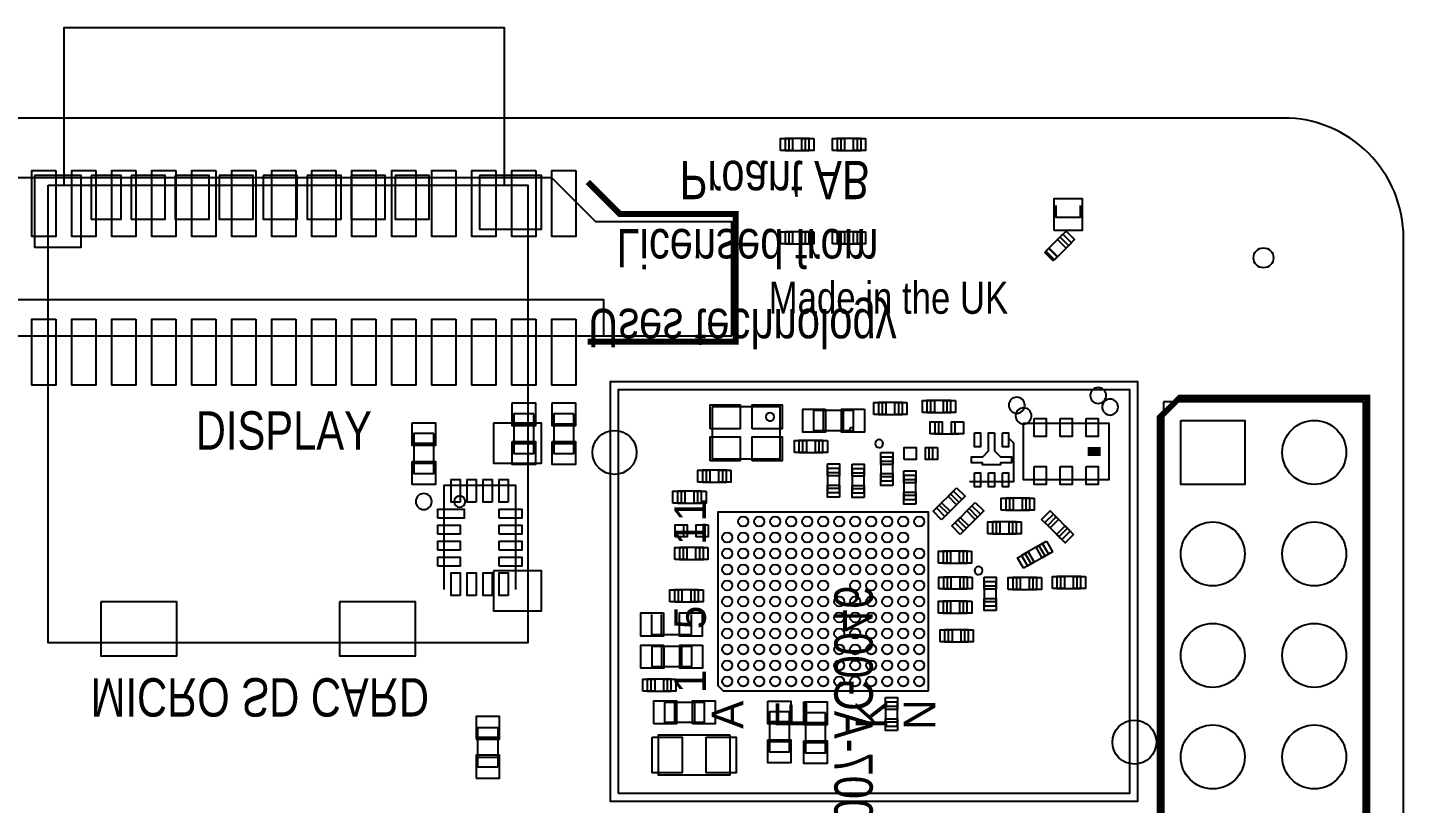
# Model space of a CAD drawing. Extents: x 2 to 217, y -24 to 87.
# Drawn here: x 104.83 to 139.24, y 67.84 to 87.27 of the extents above; entities that cross this region are included whole.
import ezdxf
from ezdxf.enums import TextEntityAlignment as Align

# ---------------------------------------------------------------- set-up
doc = ezdxf.new("R2010")
doc.units = 0
for name, color, linetype in [('BOARD_OUTLINE', 85, 'CONTINUOUS'), ('PARTS_BOTTOM', 12, 'CONTINUOUS'), ('PARTS_TOP', 30, 'CONTINUOUS'), ('PINS_BOTTOM', 5, 'CONTINUOUS'), ('PINS_TOP', 1, 'CONTINUOUS'), ('SILK_BOTTOM', 85, 'CONTINUOUS'), ('SILK_TOP', 2, 'CONTINUOUS')]:
    doc.layers.add(name, color=color, linetype=linetype)

msp = doc.modelspace()

# ---------------------------------------------------------------- linework, layer by layer
at = {"layer": 'BOARD_OUTLINE'}
msp.add_lwpolyline([(83.242642, 82), (83.242642, 3, 0.414214), (86.242642, 0), (136.242642, 0, 0.414214), (139.242642, 3), (139.242642, 82, 0.414214), (136.242642, 85), (86.242642, 85, 0.414214)], format="xyb", close=True, dxfattribs=at)
at = {"layer": 'PARTS_BOTTOM'}
for points in [[(105.752642, 83.315), (105.752642, 87.265), (116.752642, 87.265), (116.752642, 83.315)], [(105.352642, 83.315), (117.342642, 83.315), (117.342642, 71.865), (105.352642, 71.865), (105.352642, 83.315)], [(116.592642, 68.75), (116.092642, 68.75), (116.092642, 69.75), (116.592642, 69.75), (116.592642, 68.75)], [(116.092642, 69.5), (116.592642, 69.5)], [(116.092642, 69), (116.592642, 69)]]:
    msp.add_lwpolyline(points, dxfattribs=at)
msp.add_lwpolyline([(125.442642, 77.15, 1), (125.442642, 77.25, 1), (125.442642, 77.15)], format="xyb", dxfattribs=at)
at = {"layer": 'PARTS_TOP'}
for points in [[(123.781542, 84.19), (124.381542, 84.19), (124.381542, 84.49), (123.781542, 84.49), (123.781542, 84.19)], [(123.881542, 84.19), (123.881542, 84.49)], [(124.281542, 84.49), (124.281542, 84.19)], [(125.077842, 84.19), (125.677842, 84.19), (125.677842, 84.49), (125.077842, 84.49), (125.077842, 84.19)], [(125.177842, 84.19), (125.177842, 84.49)], [(125.577842, 84.49), (125.577842, 84.19)], [(122.442642, 79.55), (122.442642, 82.4), (119.042642, 82.4), (117.942642, 83.5), (104.542642, 83.5), (103.392642, 82.35), (100.042642, 82.35), (100.042642, 79.55), (122.442642, 79.55)], [(131.155642, 82.81), (131.155642, 82.51), (130.555642, 82.51), (130.555642, 82.81)], [(124.380042, 82.15), (123.780042, 82.15), (123.780042, 81.85), (124.380042, 81.85), (124.380042, 82.15)], [(123.880042, 81.85), (123.880042, 82.15)], [(124.280042, 82.15), (124.280042, 81.85)], [(125.676342, 82.15), (125.076342, 82.15), (125.076342, 81.85), (125.676342, 81.85), (125.676342, 82.15)], [(125.176342, 81.85), (125.176342, 82.15)], [(125.576342, 82.15), (125.576342, 81.85)], [(130.724742, 82.0886), (130.300542, 81.6643), (130.512642, 81.4522), (130.936942, 81.8765), (130.724742, 82.0886)], [(130.654042, 82.0179), (130.866142, 81.8057)], [(130.583342, 81.5229), (130.371242, 81.735)], [(119.242642, 79.55), (119.242642, 80.45), (103.242642, 80.45), (103.242642, 79.55)], [(121.952842, 77.77), (121.952842, 76.47), (123.652542, 76.47), (123.652542, 77.77), (121.952842, 77.77)], [(126.710342, 77.8781), (126.110442, 77.878), (126.110442, 77.578), (126.710342, 77.578), (126.710342, 77.8781)], [(126.210342, 77.578), (126.210342, 77.878)], [(126.610342, 77.878), (126.610342, 77.578)], [(127.926642, 77.9297), (127.326642, 77.9297), (127.326642, 77.6297), (127.926642, 77.6297), (127.926642, 77.9297)], [(127.426642, 77.6297), (127.426642, 77.9297)], [(127.826642, 77.9297), (127.826642, 77.6297)], [(133.242642, 77.9), (133.242642, 27.1), (138.242642, 27.1), (138.242642, 77.9), (133.242642, 77.9)], [(117.492642, 77.6), (116.992642, 77.6), (116.992642, 76.6), (117.492642, 76.6), (117.492642, 77.6)], [(118.492642, 77.6), (117.992642, 77.6), (117.992642, 76.6), (118.492642, 76.6), (118.492642, 77.6)], [(125.491042, 77.176), (125.491042, 77.676), (124.491042, 77.676), (124.491042, 77.176), (125.491042, 77.176)], [(124.741042, 77.176), (124.741042, 77.676)], [(125.241042, 77.176), (125.241042, 77.676)], [(114.992642, 77.1), (114.492642, 77.1), (114.492642, 76.1), (114.992642, 76.1), (114.992642, 77.1)], [(116.992642, 77.35), (117.492642, 77.35)], [(117.992642, 77.35), (118.492642, 77.35)], [(127.522642, 77.398), (127.522642, 77.098)], [(127.522642, 77.098), (128.122642, 77.098)], [(127.622642, 77.098), (127.622642, 77.398)], [(128.022642, 77.398), (128.022642, 77.098)], [(129.732642, 77.355), (129.732642, 75.955), (131.882642, 75.955), (131.882642, 77.355), (129.732642, 77.355)], [(114.992642, 76.85), (114.492642, 76.85)], [(116.992642, 76.85), (117.492642, 76.85)], [(117.992642, 76.85), (118.492642, 76.85)], [(124.125542, 76.6281), (124.725642, 76.6281), (124.725642, 76.928), (124.125642, 76.9281), (124.125542, 76.6281)], [(124.225542, 76.6281), (124.225642, 76.9281)], [(124.625542, 76.9281), (124.625642, 76.6281)], [(127.371142, 76.7514), (127.371142, 76.4514)], [(127.471142, 76.4514), (127.471042, 76.7514)], [(129.367642, 76.995), (129.492642, 76.87), (129.492642, 75.895), (128.392642, 75.895)], [(126.170342, 76.5154), (126.170342, 75.9154), (126.470342, 75.9154), (126.470342, 76.5154), (126.170342, 76.5154)], [(126.170342, 76.4154), (126.470342, 76.4154)], [(114.992642, 76.35), (114.492642, 76.35)], [(122.309642, 76.185), (121.709642, 76.185), (121.709642, 75.885), (122.309642, 75.885), (122.309642, 76.185)], [(121.809642, 75.885), (121.809642, 76.185)], [(122.209642, 76.185), (122.209642, 75.885)], [(125.139642, 75.626), (125.139642, 76.226), (124.839642, 76.226), (124.839642, 75.626), (125.139642, 75.626)], [(124.839642, 76.126), (125.139642, 76.126)], [(125.752642, 75.618), (125.752642, 76.218), (125.452642, 76.218), (125.452642, 75.618), (125.752642, 75.618)], [(125.452642, 76.118), (125.752642, 76.118)], [(127.050542, 75.4527), (127.050542, 76.0526), (126.750542, 76.0527), (126.750542, 75.4526), (127.050542, 75.4527)], [(117.042642, 73.2001), (117.042642, 75.7999), (115.242642, 75.7999), (115.242642, 73.2001)], [(125.139642, 75.726), (124.839642, 75.726)], [(125.752642, 75.718), (125.452642, 75.718)], [(126.470342, 76.0154), (126.170342, 76.0154)], [(126.750542, 75.9527), (127.050542, 75.9526)], [(121.687642, 75.664), (121.087642, 75.664), (121.087642, 75.364), (121.687642, 75.364), (121.687642, 75.664)], [(121.187642, 75.364), (121.187642, 75.664)], [(121.587642, 75.664), (121.587642, 75.364)], [(127.050542, 75.5527), (126.750642, 75.5527)], [(127.773242, 75.028), (128.197542, 75.4523), (127.985442, 75.6644), (127.561142, 75.2401), (127.773242, 75.028)], [(127.914742, 75.5937), (128.126842, 75.3816)], [(129.895942, 75.488), (129.295942, 75.488), (129.295942, 75.188), (129.895942, 75.188), (129.895942, 75.488)], [(129.395942, 75.188), (129.395942, 75.488)], [(129.795942, 75.488), (129.795942, 75.188)], [(127.367042, 70.666), (127.367042, 75.136), (122.097042, 75.136), (122.097042, 70.8006), (122.231642, 70.666), (127.367042, 70.666)], [(127.843942, 75.0987), (127.631842, 75.3108)], [(128.239642, 74.6601), (128.663942, 75.0843), (128.451842, 75.2965), (128.027542, 74.8722), (128.239642, 74.6601)], [(128.381142, 75.2258), (128.593242, 75.0136)], [(130.910542, 74.6609), (130.486242, 75.0853), (130.274142, 74.8731), (130.698342, 74.4489), (130.910542, 74.6609)], [(130.344842, 74.8023), (130.556942, 75.0146)], [(121.242342, 74.5167), (121.242342, 74.8167)], [(128.310342, 74.7308), (128.098242, 74.9429)], [(129.565642, 74.8937), (128.965642, 74.8937), (128.965642, 74.5937), (129.565642, 74.5937), (129.565642, 74.8937)], [(129.065642, 74.5937), (129.065642, 74.8937)], [(129.465642, 74.8937), (129.465642, 74.5937)], [(130.839842, 74.7316), (130.627642, 74.5196)], [(129.843542, 73.7889), (130.363242, 74.0889), (130.213242, 74.3487), (129.693542, 74.0487), (129.843542, 73.7889)], [(121.734642, 74.2477), (121.134642, 74.2477), (121.134642, 73.9477), (121.734642, 73.9477), (121.734642, 74.2477)], [(121.234642, 73.9477), (121.234642, 74.2477)], [(121.634642, 74.2477), (121.634642, 73.9477)], [(127.727842, 73.86), (128.327842, 73.86), (128.327842, 74.16), (127.727842, 74.16), (127.727842, 73.86)], [(127.827842, 73.86), (127.827842, 74.16)], [(128.227842, 74.16), (128.227842, 73.86)], [(129.930142, 73.8389), (129.780142, 74.0987)], [(130.126642, 74.2987), (130.276642, 74.0389)], [(128.337642, 73.5125), (127.737642, 73.5125), (127.737642, 73.2125), (128.337642, 73.2125), (128.337642, 73.5125)], [(127.837642, 73.2125), (127.837642, 73.5125)], [(128.237642, 73.5125), (128.237642, 73.2125)], [(128.752642, 73.39), (128.752642, 72.79), (129.052642, 72.79), (129.052642, 73.39), (128.752642, 73.39)], [(129.473642, 73.202), (130.073642, 73.202), (130.073642, 73.502), (129.473642, 73.502), (129.473642, 73.202)], [(129.573642, 73.202), (129.573642, 73.502)], [(129.973642, 73.502), (129.973642, 73.202)], [(130.576642, 73.222), (131.176642, 73.222), (131.176642, 73.522), (130.576642, 73.522), (130.576642, 73.222)], [(130.676642, 73.222), (130.676642, 73.522)], [(131.076642, 73.522), (131.076642, 73.222)], [(121.614642, 73.1917), (121.014642, 73.1917), (121.014642, 72.8917), (121.614642, 72.8917), (121.614642, 73.1917)], [(121.114642, 72.8917), (121.114642, 73.1917)], [(121.514642, 73.1917), (121.514642, 72.8917)], [(128.752642, 73.29), (129.052642, 73.29)], [(127.729642, 72.6073), (128.329642, 72.6073), (128.329642, 72.9073), (127.729642, 72.9073), (127.729642, 72.6073)], [(127.829642, 72.6073), (127.829642, 72.9073)], [(128.229642, 72.9073), (128.229642, 72.6073)], [(129.052642, 72.89), (128.752642, 72.89)], [(120.436642, 72.573), (120.436642, 72.073), (121.436642, 72.073)], [(120.686642, 72.073), (120.686642, 72.573)], [(121.436642, 72.073), (121.436642, 72.573)], [(127.768542, 71.8916), (128.368542, 71.8916), (128.368542, 72.1916), (127.768542, 72.1916), (127.768542, 71.8916)], [(127.868542, 71.8916), (127.868542, 72.1916)], [(128.268542, 72.1916), (128.268542, 71.8916)], [(121.442642, 71.27), (121.442642, 71.77), (120.442642, 71.77), (120.442642, 71.27), (121.442642, 71.27)], [(120.692642, 71.27), (120.692642, 71.77)], [(121.192642, 71.27), (121.192642, 71.77)], [(120.931642, 70.953), (120.331642, 70.953), (120.331642, 70.653), (120.931642, 70.653), (120.931642, 70.953)], [(120.431642, 70.653), (120.431642, 70.953)], [(120.831642, 70.953), (120.831642, 70.653)], [(120.761842, 70.3756), (120.761842, 69.8756), (121.761842, 69.8756), (121.761842, 70.3756), (120.761842, 70.3756)], [(121.011842, 70.3756), (121.011842, 69.8756)], [(121.511842, 70.3756), (121.511842, 69.8756)], [(126.291642, 70.382), (126.291642, 69.782), (126.591642, 69.782), (126.591642, 70.382), (126.291642, 70.382)], [(126.291642, 70.282), (126.591642, 70.282)], [(123.885442, 70.1348), (123.385442, 70.1348), (123.385442, 69.1348), (123.885442, 69.1348), (123.885442, 70.1348)], [(123.885442, 69.8848), (123.385442, 69.8848)], [(124.786642, 70.116), (124.286642, 70.116), (124.286642, 69.116), (124.786642, 69.116), (124.786642, 70.116)], [(124.786642, 69.866), (124.286642, 69.866)], [(126.591642, 69.882), (126.291642, 69.882)], [(122.402742, 69.558), (120.602942, 69.558), (120.602942, 68.5578), (122.402742, 68.5578), (122.402742, 69.558)], [(123.885442, 69.3848), (123.385442, 69.3848)], [(124.786642, 69.366), (124.286642, 69.366)]]:
    msp.add_lwpolyline(points, dxfattribs=at)
for points in [[(119.402642, 67.9), (132.602642, 67.9), (132.602642, 78.4), (119.402642, 78.4)], [(132.601642, 78.395), (119.402642, 78.395), (119.402642, 67.901), (132.601642, 67.901)], [(119.602642, 68.1), (132.402642, 68.1), (132.402642, 78.2), (119.602642, 78.2)], [(119.602642, 68.1), (132.402642, 68.1), (132.402642, 78.199), (119.602642, 78.199)]]:
    msp.add_lwpolyline(points, close=True, dxfattribs=at)
for points in [[(131.607642, 77.855, 1), (131.607642, 78.255, 1)], [(123.402642, 77.417, 1), (123.402642, 77.623, 1)], [(129.742642, 77.345, 1), (129.742642, 77.745, 1)]]:
    msp.add_lwpolyline(points, format="xyb", close=True, dxfattribs=at)
at = {"layer": 'PARTS_TOP', "const_width": 0.13}
msp.add_lwpolyline([(131.407642, 76.705), (131.407642, 76.605), (131.607642, 76.605), (131.607642, 76.705), (131.407642, 76.705)], dxfattribs=at)
at = {"layer": 'PARTS_TOP'}
msp.add_lwpolyline([(115.642642, 75.2586, 1), (115.642642, 75.5414, 1), (115.642642, 75.2586)], format="xyb", dxfattribs=at)
at = {"layer": 'PINS_BOTTOM'}
for points in [[(105.007642, 83.565), (105.007642, 81.765), (106.177642, 81.765), (106.177642, 83.565)], [(106.427642, 83.565), (106.427642, 82.465), (107.177642, 82.465), (107.177642, 83.565)], [(107.427642, 83.565), (107.427642, 82.465), (108.277642, 82.465), (108.277642, 83.565)], [(108.527642, 83.565), (108.527642, 82.465), (109.377642, 82.465), (109.377642, 83.565)], [(109.627642, 83.565), (109.627642, 82.465), (110.477642, 82.465), (110.477642, 83.565)], [(110.727642, 83.565), (110.727642, 82.465), (111.577642, 82.465), (111.577642, 83.565)], [(111.827642, 83.565), (111.827642, 82.465), (112.677642, 82.465), (112.677642, 83.565)], [(112.927642, 83.565), (112.927642, 82.465), (113.777642, 82.465), (113.777642, 83.565)], [(114.027642, 83.565), (114.027642, 82.465), (114.877642, 82.465), (114.877642, 83.565)], [(116.137642, 83.565), (116.137642, 82.215), (117.687642, 82.215), (117.687642, 83.565)], [(133.672642, 77.43), (135.272642, 77.43), (135.272642, 75.83), (133.672642, 75.83)], [(116.487642, 77.365), (116.487642, 76.365), (117.687642, 76.365), (117.687642, 77.365)], [(116.487642, 73.665), (116.487642, 72.665), (117.687642, 72.665), (117.687642, 73.665)], [(106.667642, 72.89), (106.667642, 71.54), (108.567642, 71.54), (108.567642, 72.89)], [(112.637642, 72.89), (112.637642, 71.54), (114.537642, 71.54), (114.537642, 72.89)], [(116.052642, 69.45), (116.632642, 69.45), (116.632642, 70.02), (116.052642, 70.02)], [(116.052642, 68.48), (116.632642, 68.48), (116.632642, 69.05), (116.052642, 69.05)]]:
    msp.add_lwpolyline(points, close=True, dxfattribs=at)
for centre, radius in [((135.742642, 81.5), 0.25), ((137.012642, 76.63), 0.8), ((119.512642, 76.63), 0.55), ((134.472642, 74.09), 0.8), ((137.012642, 74.09), 0.8), ((134.472642, 71.55), 0.8), ((137.012642, 71.55), 0.8), ((132.512642, 69.38), 0.55), ((134.472642, 69.01), 0.8), ((137.012642, 69.01), 0.8)]:
    msp.add_circle(centre, radius, dxfattribs=at)
at = {"layer": 'PINS_TOP'}
for points in [[(123.666542, 84.19), (123.666542, 84.49), (123.966542, 84.49), (123.966542, 84.19)], [(124.496542, 84.49), (124.496542, 84.19), (124.196542, 84.19), (124.196542, 84.49)], [(124.962842, 84.19), (124.962842, 84.49), (125.262842, 84.49), (125.262842, 84.19)], [(125.792842, 84.49), (125.792842, 84.19), (125.492842, 84.19), (125.492842, 84.49)], [(105.542642, 83.685), (105.542642, 82.035), (104.942642, 82.035), (104.942642, 83.685)], [(106.542642, 83.685), (106.542642, 82.035), (105.942642, 82.035), (105.942642, 83.685)], [(107.542642, 83.685), (107.542642, 82.035), (106.942642, 82.035), (106.942642, 83.685)], [(108.542642, 83.685), (108.542642, 82.035), (107.942642, 82.035), (107.942642, 83.685)], [(109.542642, 83.685), (109.542642, 82.035), (108.942642, 82.035), (108.942642, 83.685)], [(110.542642, 83.685), (110.542642, 82.035), (109.942642, 82.035), (109.942642, 83.685)], [(111.542642, 83.685), (111.542642, 82.035), (110.942642, 82.035), (110.942642, 83.685)], [(112.542642, 83.685), (112.542642, 82.035), (111.942642, 82.035), (111.942642, 83.685)], [(113.542642, 83.685), (113.542642, 82.035), (112.942642, 82.035), (112.942642, 83.685)], [(114.542642, 83.685), (114.542642, 82.035), (113.942642, 82.035), (113.942642, 83.685)], [(115.542642, 83.685), (115.542642, 82.035), (114.942642, 82.035), (114.942642, 83.685)], [(116.542642, 83.685), (116.542642, 82.035), (115.942642, 82.035), (115.942642, 83.685)], [(117.542642, 83.685), (117.542642, 82.035), (116.942642, 82.035), (116.942642, 83.685)], [(118.542642, 83.685), (118.542642, 82.035), (117.942642, 82.035), (117.942642, 83.685)], [(130.505642, 82.185), (130.505642, 82.985), (131.205642, 82.985), (131.205642, 82.185)], [(123.665042, 81.85), (123.665042, 82.15), (123.965042, 82.15), (123.965042, 81.85)], [(124.495042, 82.15), (124.495042, 81.85), (124.195042, 81.85), (124.195042, 82.15)], [(124.961342, 81.85), (124.961342, 82.15), (125.261342, 82.15), (125.261342, 81.85)], [(125.791342, 82.15), (125.791342, 81.85), (125.491342, 81.85), (125.491342, 82.15)], [(130.806142, 82.169932), (131.018274, 81.9578), (130.806142, 81.745668), (130.59401, 81.9578)], [(130.484375, 81.423901), (130.272243, 81.636033), (130.378309, 81.742099), (130.590441, 81.529967)], [(105.542642, 79.965), (105.542642, 78.315), (104.942642, 78.315), (104.942642, 79.965)], [(106.542642, 79.965), (106.542642, 78.315), (105.942642, 78.315), (105.942642, 79.965)], [(107.542642, 79.965), (107.542642, 78.315), (106.942642, 78.315), (106.942642, 79.965)], [(108.542642, 79.965), (108.542642, 78.315), (107.942642, 78.315), (107.942642, 79.965)], [(109.542642, 79.965), (109.542642, 78.315), (108.942642, 78.315), (108.942642, 79.965)], [(110.542642, 79.965), (110.542642, 78.315), (109.942642, 78.315), (109.942642, 79.965)], [(111.542642, 79.965), (111.542642, 78.315), (110.942642, 78.315), (110.942642, 79.965)], [(112.542642, 79.965), (112.542642, 78.315), (111.942642, 78.315), (111.942642, 79.965)], [(113.542642, 79.965), (113.542642, 78.315), (112.942642, 78.315), (112.942642, 79.965)], [(114.542642, 79.965), (114.542642, 78.315), (113.942642, 78.315), (113.942642, 79.965)], [(115.542642, 79.965), (115.542642, 78.315), (114.942642, 78.315), (114.942642, 79.965)], [(116.542642, 79.965), (116.542642, 78.315), (115.942642, 78.315), (115.942642, 79.965)], [(117.542642, 79.965), (117.542642, 78.315), (116.942642, 78.315), (116.942642, 79.965)], [(118.542642, 79.965), (118.542642, 78.315), (117.942642, 78.315), (117.942642, 79.965)], [(116.952642, 77.87), (117.532642, 77.87), (117.532642, 77.3), (116.952642, 77.3)], [(117.952642, 77.87), (118.532642, 77.87), (118.532642, 77.3), (117.952642, 77.3)], [(121.902642, 77.22), (121.902642, 77.82), (122.652642, 77.82), (122.652642, 77.22)], [(122.952642, 77.22), (122.952642, 77.82), (123.702642, 77.82), (123.702642, 77.22)], [(125.995442, 77.578), (125.995442, 77.878), (126.295442, 77.878), (126.295442, 77.578)], [(126.825442, 77.878), (126.825442, 77.578), (126.525442, 77.578), (126.525442, 77.878)], [(127.211642, 77.6297), (127.211642, 77.9297), (127.511642, 77.9297), (127.511642, 77.6297)], [(128.041642, 77.9297), (128.041642, 77.6297), (127.741642, 77.6297), (127.741642, 77.9297)], [(124.791042, 77.716), (124.791042, 77.136), (124.221042, 77.136), (124.221042, 77.716)], [(125.761042, 77.716), (125.761042, 77.136), (125.191042, 77.136), (125.191042, 77.716)], [(130.007642, 77.48), (130.307642, 77.48), (130.307642, 77.03), (130.007642, 77.03)], [(130.657642, 77.48), (130.957642, 77.48), (130.957642, 77.03), (130.657642, 77.03)], [(131.307642, 77.48), (131.607642, 77.48), (131.607642, 77.03), (131.307642, 77.03)], [(133.672642, 77.43), (135.272642, 77.43), (135.272642, 75.83), (133.672642, 75.83)], [(114.452642, 77.37), (115.032642, 77.37), (115.032642, 76.8), (114.452642, 76.8)], [(127.407642, 77.098), (127.407642, 77.398), (127.707642, 77.398), (127.707642, 77.098)], [(128.237642, 77.398), (128.237642, 77.098), (127.937642, 77.098), (127.937642, 77.398)], [(129.017642, 77.12), (129.017642, 76.67), (129.162642, 76.52), (129.442642, 76.52), (129.442642, 76.37), (129.167642, 76.37), (129.167642, 76.32), (128.717642, 76.32), (128.717642, 76.37), (128.442642, 76.37), (128.442642, 76.52), (128.722642, 76.52), (128.867642, 76.67), (128.867642, 77.12)], [(128.517642, 77.12), (128.667642, 77.12), (128.667642, 76.77), (128.517642, 76.77)], [(129.217642, 77.12), (129.367642, 77.12), (129.367642, 76.77), (129.217642, 76.77)], [(116.952642, 76.9), (117.532642, 76.9), (117.532642, 76.33), (116.952642, 76.33)], [(117.952642, 76.9), (118.532642, 76.9), (118.532642, 76.33), (117.952642, 76.33)], [(121.902642, 76.42), (121.902642, 77.02), (122.652642, 77.02), (122.652642, 76.42)], [(122.952642, 76.42), (122.952642, 77.02), (123.702642, 77.02), (123.702642, 76.42)], [(124.010642, 76.6281), (124.010642, 76.9281), (124.310642, 76.9281), (124.310642, 76.6281)], [(124.840642, 76.9281), (124.840642, 76.6281), (124.540642, 76.6281), (124.540642, 76.9281)], [(126.756242, 76.4514), (126.756242, 76.7514), (127.056242, 76.7514), (127.056242, 76.4514)], [(127.586242, 76.7514), (127.586242, 76.4514), (127.286242, 76.4514), (127.286242, 76.7514)], [(114.452642, 76.4), (115.032642, 76.4), (115.032642, 75.83), (114.452642, 75.83)], [(126.170342, 76.6304), (126.470342, 76.6304), (126.470342, 76.3304), (126.170342, 76.3304)], [(121.594642, 75.885), (121.594642, 76.185), (121.894642, 76.185), (121.894642, 75.885)], [(122.424642, 76.185), (122.424642, 75.885), (122.124642, 75.885), (122.124642, 76.185)], [(124.839642, 76.341), (125.139642, 76.341), (125.139642, 76.041), (124.839642, 76.041)], [(125.452642, 76.333), (125.752642, 76.333), (125.752642, 76.033), (125.452642, 76.033)], [(126.470342, 75.8004), (126.170342, 75.8004), (126.170342, 76.1004), (126.470342, 76.1004)], [(126.750542, 76.1676), (127.050542, 76.1676), (127.050542, 75.8676), (126.750542, 75.8676)], [(128.517642, 76.12), (128.667642, 76.12), (128.667642, 75.77), (128.517642, 75.77)], [(128.867642, 76.12), (129.017642, 76.12), (129.017642, 75.77), (128.867642, 75.77)], [(129.217642, 76.12), (129.367642, 76.12), (129.367642, 75.77), (129.217642, 75.77)], [(130.007642, 76.28), (130.307642, 76.28), (130.307642, 75.83), (130.007642, 75.83)], [(130.657642, 76.28), (130.957642, 76.28), (130.957642, 75.83), (130.657642, 75.83)], [(131.307642, 76.28), (131.607642, 76.28), (131.607642, 75.83), (131.307642, 75.83)], [(115.655142, 75.387), (115.430142, 75.387), (115.430142, 75.95), (115.655142, 75.95)], [(116.055142, 75.387), (115.830142, 75.387), (115.830142, 75.95), (116.055142, 75.95)], [(116.455142, 75.387), (116.230142, 75.387), (116.230142, 75.95), (116.455142, 75.95)], [(116.855142, 75.387), (116.630142, 75.387), (116.630142, 75.95), (116.855142, 75.95)], [(125.139642, 75.511), (124.839642, 75.511), (124.839642, 75.811), (125.139642, 75.811)], [(125.752642, 75.503), (125.452642, 75.503), (125.452642, 75.803), (125.752642, 75.803)], [(128.066742, 75.745732), (128.278874, 75.5336), (128.066742, 75.321468), (127.85461, 75.5336)], [(120.972642, 75.364), (120.972642, 75.664), (121.272642, 75.664), (121.272642, 75.364)], [(121.802642, 75.664), (121.802642, 75.364), (121.502642, 75.364), (121.502642, 75.664)], [(127.050542, 75.3376), (126.750542, 75.3376), (126.750542, 75.6376), (127.050542, 75.6376)], [(127.691942, 74.946668), (127.47981, 75.1588), (127.691942, 75.370932), (127.904074, 75.1588)], [(128.533142, 75.377832), (128.745274, 75.1657), (128.533142, 74.953568), (128.32101, 75.1657)], [(129.180942, 75.188), (129.180942, 75.488), (129.480942, 75.488), (129.480942, 75.188)], [(130.010942, 75.488), (130.010942, 75.188), (129.710942, 75.188), (129.710942, 75.488)], [(115.092642, 74.9875), (115.092642, 75.2125), (115.755642, 75.2125), (115.755642, 74.9875)], [(116.629642, 74.9875), (116.629642, 75.2125), (117.192642, 75.2125), (117.192642, 74.9875)], [(130.19281, 74.9544), (130.404942, 75.166532), (130.617074, 74.9544), (130.404942, 74.742268)], [(115.092642, 74.5875), (115.092642, 74.8125), (115.655642, 74.8125), (115.655642, 74.5875)], [(116.629642, 74.5875), (116.629642, 74.8125), (117.192642, 74.8125), (117.192642, 74.5875)], [(121.027342, 74.5167), (121.027342, 74.8167), (121.327342, 74.8167), (121.327342, 74.5167)], [(121.857342, 74.8167), (121.857342, 74.5167), (121.557342, 74.5167), (121.557342, 74.8167)], [(128.158342, 74.578768), (127.94621, 74.7909), (128.158342, 75.003032), (128.370474, 74.7909)], [(128.850642, 74.5937), (128.850642, 74.8937), (129.150642, 74.8937), (129.150642, 74.5937)], [(129.680642, 74.8937), (129.680642, 74.5937), (129.380642, 74.5937), (129.380642, 74.8937)], [(130.991874, 74.5796), (130.779742, 74.367468), (130.56761, 74.5796), (130.779742, 74.791732)], [(115.092642, 74.1875), (115.092642, 74.4125), (115.655642, 74.4125), (115.655642, 74.1875)], [(116.629642, 74.1875), (116.629642, 74.4125), (117.192642, 74.4125), (117.192642, 74.1875)], [(130.312846, 74.406304), (130.462846, 74.146496), (130.203038, 73.996496), (130.053038, 74.256304)], [(115.092642, 73.7875), (115.092642, 74.0125), (115.655642, 74.0125), (115.655642, 73.7875)], [(116.629642, 73.7875), (116.629642, 74.0125), (117.192642, 74.0125), (117.192642, 73.7875)], [(121.019642, 73.9477), (121.019642, 74.2477), (121.319642, 74.2477), (121.319642, 73.9477)], [(121.849642, 74.2477), (121.849642, 73.9477), (121.549642, 73.9477), (121.549642, 74.2477)], [(127.612842, 73.86), (127.612842, 74.16), (127.912842, 74.16), (127.912842, 73.86)], [(128.442842, 74.16), (128.442842, 73.86), (128.142842, 73.86), (128.142842, 74.16)], [(129.744038, 73.731496), (129.594038, 73.991304), (129.853846, 74.141304), (130.003846, 73.881496)], [(115.655142, 73.05), (115.430142, 73.05), (115.430142, 73.613), (115.655142, 73.613)], [(116.055142, 73.05), (115.830142, 73.05), (115.830142, 73.613), (116.055142, 73.613)], [(116.455142, 73.05), (116.230142, 73.05), (116.230142, 73.613), (116.455142, 73.613)], [(116.855142, 73.05), (116.630142, 73.05), (116.630142, 73.613), (116.855142, 73.613)], [(127.622642, 73.2125), (127.622642, 73.5125), (127.922642, 73.5125), (127.922642, 73.2125)], [(128.452642, 73.5125), (128.452642, 73.2125), (128.152642, 73.2125), (128.152642, 73.5125)], [(128.752642, 73.505), (129.052642, 73.505), (129.052642, 73.205), (128.752642, 73.205)], [(129.358642, 73.202), (129.358642, 73.502), (129.658642, 73.502), (129.658642, 73.202)], [(130.188642, 73.502), (130.188642, 73.202), (129.888642, 73.202), (129.888642, 73.502)], [(130.461642, 73.222), (130.461642, 73.522), (130.761642, 73.522), (130.761642, 73.222)], [(131.291642, 73.522), (131.291642, 73.222), (130.991642, 73.222), (130.991642, 73.522)], [(120.899642, 72.8917), (120.899642, 73.1917), (121.199642, 73.1917), (121.199642, 72.8917)], [(121.729642, 73.1917), (121.729642, 72.8917), (121.429642, 72.8917), (121.429642, 73.1917)], [(129.052642, 72.675), (128.752642, 72.675), (128.752642, 72.975), (129.052642, 72.975)], [(120.736642, 72.613), (120.736642, 72.033), (120.166642, 72.033), (120.166642, 72.613)], [(121.706642, 72.613), (121.706642, 72.033), (121.136642, 72.033), (121.136642, 72.613)], [(127.614642, 72.6073), (127.614642, 72.9073), (127.914642, 72.9073), (127.914642, 72.6073)], [(128.444642, 72.9073), (128.444642, 72.6073), (128.144642, 72.6073), (128.144642, 72.9073)], [(127.653542, 71.8916), (127.653542, 72.1916), (127.953542, 72.1916), (127.953542, 71.8916)], [(128.483542, 72.1916), (128.483542, 71.8916), (128.183542, 71.8916), (128.183542, 72.1916)], [(120.742642, 71.81), (120.742642, 71.23), (120.172642, 71.23), (120.172642, 71.81)], [(121.712642, 71.81), (121.712642, 71.23), (121.142642, 71.23), (121.142642, 71.81)], [(120.216642, 70.653), (120.216642, 70.953), (120.516642, 70.953), (120.516642, 70.653)], [(121.046642, 70.953), (121.046642, 70.653), (120.746642, 70.653), (120.746642, 70.953)], [(120.491842, 69.8356), (120.491842, 70.4156), (121.061842, 70.4156), (121.061842, 69.8356)], [(121.461842, 69.8356), (121.461842, 70.4156), (122.031842, 70.4156), (122.031842, 69.8356)], [(123.345442, 70.4048), (123.925442, 70.4048), (123.925442, 69.8348), (123.345442, 69.8348)], [(124.246642, 70.386), (124.826642, 70.386), (124.826642, 69.816), (124.246642, 69.816)], [(126.291642, 70.497), (126.591642, 70.497), (126.591642, 70.197), (126.291642, 70.197)], [(126.591642, 69.667), (126.291642, 69.667), (126.291642, 69.967), (126.591642, 69.967)], [(120.452842, 69.5079), (121.202942, 69.5079), (121.202942, 68.608), (120.452842, 68.608)], [(121.802642, 69.5079), (122.552742, 69.5079), (122.552742, 68.608), (121.802642, 68.608)], [(123.345442, 69.4348), (123.925442, 69.4348), (123.925442, 68.8648), (123.345442, 68.8648)], [(124.246642, 69.416), (124.826642, 69.416), (124.826642, 68.846), (124.246642, 68.846)]]:
    msp.add_lwpolyline(points, close=True, dxfattribs=at)
for centre, radius in [((135.742642, 81.5), 0.25), ((137.012642, 76.63), 0.8), ((119.512642, 76.63), 0.55), ((122.732042, 74.901), 0.125), ((123.132042, 74.901), 0.125), ((123.532042, 74.901), 0.125), ((123.932042, 74.901), 0.125), ((124.332042, 74.901), 0.125), ((124.732042, 74.901), 0.125), ((125.132042, 74.901), 0.125), ((125.532042, 74.901), 0.125), ((125.932042, 74.901), 0.125), ((126.332042, 74.901), 0.125), ((126.732042, 74.901), 0.125), ((127.132042, 74.901), 0.125), ((134.472642, 74.09), 0.8), ((137.012642, 74.09), 0.8), ((122.332042, 74.501), 0.125), ((122.732042, 74.501), 0.125), ((123.132042, 74.501), 0.125), ((123.532042, 74.501), 0.125), ((123.932042, 74.501), 0.125), ((124.332042, 74.501), 0.125), ((124.732042, 74.501), 0.125), ((125.132042, 74.501), 0.125), ((125.532042, 74.501), 0.125), ((125.932042, 74.501), 0.125), ((126.332042, 74.501), 0.125), ((126.732042, 74.501), 0.125), ((122.332042, 74.101), 0.125), ((122.732042, 74.101), 0.125), ((123.132042, 74.101), 0.125), ((123.532042, 74.101), 0.125), ((123.932042, 74.101), 0.125), ((124.332042, 74.101), 0.125), ((124.732042, 74.101), 0.125), ((125.132042, 74.101), 0.125), ((125.532042, 74.101), 0.125), ((125.932042, 74.101), 0.125), ((126.332042, 74.101), 0.125), ((126.732042, 74.101), 0.125), ((127.132042, 74.101), 0.125), ((122.332042, 73.701), 0.125), ((122.732042, 73.701), 0.125), ((123.132042, 73.701), 0.125), ((123.532042, 73.701), 0.125), ((123.932042, 73.701), 0.125), ((124.332042, 73.701), 0.125), ((124.732042, 73.701), 0.125), ((125.132042, 73.701), 0.125), ((125.532042, 73.701), 0.125), ((125.932042, 73.701), 0.125), ((126.332042, 73.701), 0.125), ((126.732042, 73.701), 0.125), ((127.132042, 73.701), 0.125), ((122.332042, 73.301), 0.125), ((122.732042, 73.301), 0.125), ((123.132042, 73.301), 0.125), ((123.532042, 73.301), 0.125), ((123.932042, 73.301), 0.125), ((124.332042, 73.301), 0.125), ((124.732042, 73.301), 0.125), ((125.532042, 73.301), 0.125), ((125.932042, 73.301), 0.125), ((126.332042, 73.301), 0.125), ((126.732042, 73.301), 0.125), ((127.132042, 73.301), 0.125), ((122.332042, 72.901), 0.125), ((122.732042, 72.901), 0.125), ((123.132042, 72.901), 0.125), ((123.532042, 72.901), 0.125), ((123.932042, 72.901), 0.125), ((124.332042, 72.901), 0.125), ((124.732042, 72.901), 0.125), ((125.132042, 72.901), 0.125), ((125.532042, 72.901), 0.125), ((125.932042, 72.901), 0.125), ((126.332042, 72.901), 0.125), ((126.732042, 72.901), 0.125), ((127.132042, 72.901), 0.125), ((122.332042, 72.501), 0.125), ((122.732042, 72.501), 0.125), ((123.132042, 72.501), 0.125), ((123.532042, 72.501), 0.125), ((123.932042, 72.501), 0.125), ((124.332042, 72.501), 0.125), ((124.732042, 72.501), 0.125), ((125.132042, 72.501), 0.125), ((125.532042, 72.501), 0.125), ((125.932042, 72.501), 0.125), ((126.332042, 72.501), 0.125), ((126.732042, 72.501), 0.125), ((127.132042, 72.501), 0.125), ((134.472642, 71.55), 0.8), ((137.012642, 71.55), 0.8), ((122.332042, 72.101), 0.125), ((122.732042, 72.101), 0.125), ((123.132042, 72.101), 0.125), ((123.532042, 72.101), 0.125), ((123.932042, 72.101), 0.125), ((124.332042, 72.101), 0.125), ((124.732042, 72.101), 0.125), ((125.132042, 72.101), 0.125), ((125.532042, 72.101), 0.125), ((125.932042, 72.101), 0.125), ((126.332042, 72.101), 0.125), ((126.732042, 72.101), 0.125), ((127.132042, 72.101), 0.125), ((122.332042, 71.701), 0.125), ((122.732042, 71.701), 0.125), ((123.132042, 71.701), 0.125), ((123.532042, 71.701), 0.125), ((123.932042, 71.701), 0.125), ((124.332042, 71.701), 0.125), ((124.732042, 71.701), 0.125), ((125.132042, 71.701), 0.125), ((125.532042, 71.701), 0.125), ((125.932042, 71.701), 0.125), ((126.332042, 71.701), 0.125), ((126.732042, 71.701), 0.125), ((127.132042, 71.701), 0.125), ((122.332042, 71.301), 0.125), ((122.732042, 71.301), 0.125), ((123.132042, 71.301), 0.125), ((123.532042, 71.301), 0.125), ((123.932042, 71.301), 0.125), ((124.332042, 71.301), 0.125), ((124.732042, 71.301), 0.125), ((125.132042, 71.301), 0.125), ((125.532042, 71.301), 0.125), ((125.932042, 71.301), 0.125), ((126.332042, 71.301), 0.125), ((126.732042, 71.301), 0.125), ((127.132042, 71.301), 0.125), ((122.332042, 70.901), 0.125), ((122.732042, 70.901), 0.125), ((123.132042, 70.901), 0.125), ((123.532042, 70.901), 0.125), ((123.932042, 70.901), 0.125), ((124.332042, 70.901), 0.125), ((124.732042, 70.901), 0.125), ((125.132042, 70.901), 0.125), ((125.532042, 70.901), 0.125), ((125.932042, 70.901), 0.125), ((126.332042, 70.901), 0.125), ((126.732042, 70.901), 0.125), ((127.132042, 70.901), 0.125), ((132.512642, 69.38), 0.55), ((134.472642, 69.01), 0.8), ((137.012642, 69.01), 0.8)]:
    msp.add_circle(centre, radius, dxfattribs=at)
at = {"layer": 'SILK_TOP', "const_width": 0.15}
for points in [[(118.842642, 79.4), (122.542642, 79.4), (122.542642, 82.6), (119.642642, 82.6), (118.842642, 83.4)], [(138.342642, 78), (133.642642, 78), (133.142642, 77.5), (133.142642, 27), (138.342642, 27), (138.342642, 78)]]:
    msp.add_lwpolyline(points, dxfattribs=at)
at = {"layer": 'SILK_TOP'}
for points in [[(129.572642, 77.612, 1), (129.572642, 78.012, 1)], [(131.906642, 77.567, 1), (131.906642, 77.967, 1)], [(126.128342, 76.7523, 1), (126.128262, 76.952411, 1)], [(114.742642, 75.2, 1), (114.742642, 75.6, 1)], [(128.617342, 73.5743, 1), (128.617262, 73.774411, 1)]]:
    msp.add_lwpolyline(points, format="xyb", close=True, dxfattribs=at)

# ---------------------------------------------------------------- texts
at = {"layer": 'PARTS_TOP'}
for s, p in [('11', (121.797042, 74.901)), ('5', (121.797042, 72.501)), ('1', (121.797042, 70.901)), ('A', (122.732042, 70.066)), ('E', (124.332042, 70.066)), ('K', (126.332042, 70.066)), ('N', (127.532042, 70.066))]:
    msp.add_text(s, height=0.7874, rotation=90, dxfattribs=at).set_placement(p, align=Align.CENTER)
at = {"layer": 'SILK_BOTTOM', "text_generation_flag": 2, "width": 0.8125}
for s, rotation, p in [('Proant AB', 180, (121.140642, 83.928)), ('Licensed from', 180, (119.560642, 82.222)), ('Uses technology', 180, (118.852642, 80.224)), ('R  007-AG0046', 270, (125.009642, 66.045))]:
    msp.add_text(s, height=0.96, rotation=rotation, dxfattribs=at).set_placement(p)
msp.add_text('MICRO SD CARD', height=0.96, rotation=180, dxfattribs=at).set_placement((110.642642, 70.98), align=Align.CENTER)
at = {"layer": 'SILK_TOP', "width": 0.8125}
msp.add_text('Made in the UK', height=0.8, dxfattribs=at).set_placement((123.367642, 80.1))
msp.add_text('DISPLAY', height=0.96, dxfattribs=at).set_placement((111.242642, 76.7), align=Align.CENTER)

doc.saveas('drawing.dxf')
